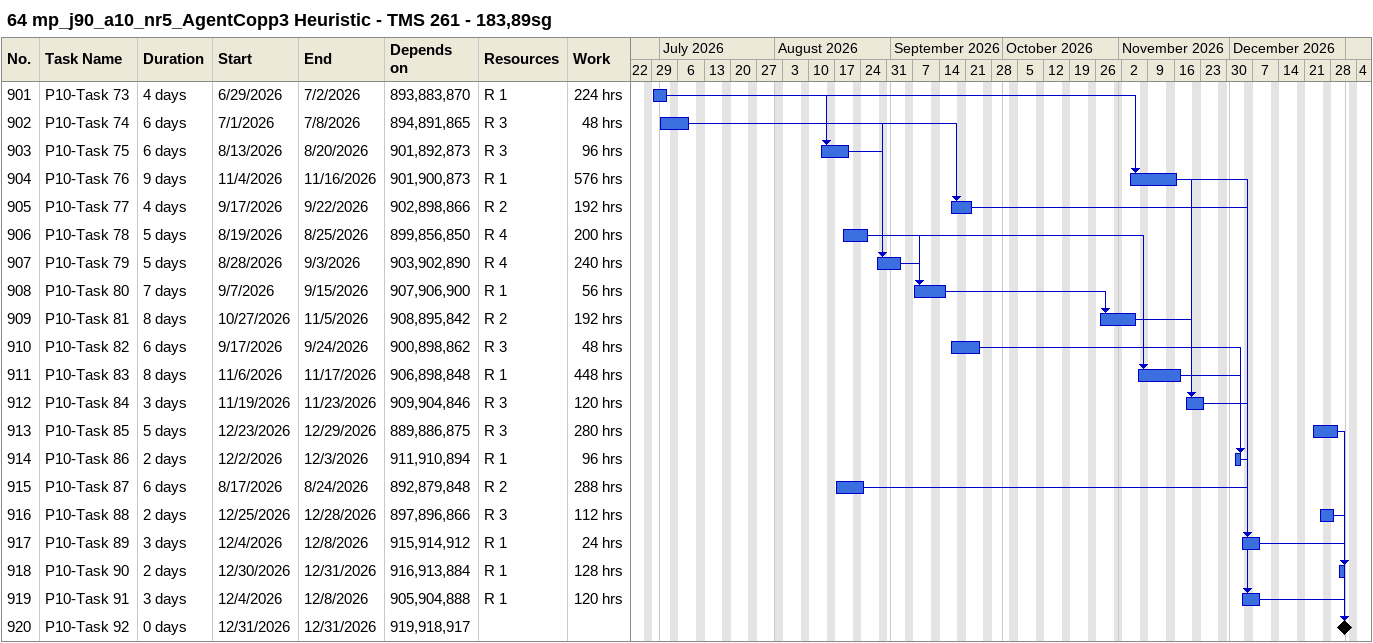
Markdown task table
64 mp_j90_a10_nr5_AgentCopp3 Heuristic - TMS 261 - 183,89sg

| ID | Task | Duration | Start | Finish | Predecessors | Resources | Work (h) |
|---|---|---|---|---|---|---|---|
| 901 | P10-Task 73 | 4d | 2026-06-29 | 2026-07-02 | 893, 883, 870 | R 1 | 224 |
| 902 | P10-Task 74 | 6d | 2026-07-01 | 2026-07-08 | 894, 891, 865 | R 3 | 48 |
| 903 | P10-Task 75 | 6d | 2026-08-13 | 2026-08-20 | 901, 892, 873 | R 3 | 96 |
| 904 | P10-Task 76 | 9d | 2026-11-04 | 2026-11-16 | 901, 900, 873 | R 1 | 576 |
| 905 | P10-Task 77 | 4d | 2026-09-17 | 2026-09-22 | 902, 898, 866 | R 2 | 192 |
| 906 | P10-Task 78 | 5d | 2026-08-19 | 2026-08-25 | 899, 856, 850 | R 4 | 200 |
| 907 | P10-Task 79 | 5d | 2026-08-28 | 2026-09-03 | 903, 902, 890 | R 4 | 240 |
| 908 | P10-Task 80 | 7d | 2026-09-07 | 2026-09-15 | 907, 906, 900 | R 1 | 56 |
| 909 | P10-Task 81 | 8d | 2026-10-27 | 2026-11-05 | 908, 895, 842 | R 2 | 192 |
| 910 | P10-Task 82 | 6d | 2026-09-17 | 2026-09-24 | 900, 898, 862 | R 3 | 48 |
| 911 | P10-Task 83 | 8d | 2026-11-06 | 2026-11-17 | 906, 898, 848 | R 1 | 448 |
| 912 | P10-Task 84 | 3d | 2026-11-19 | 2026-11-23 | 909, 904, 846 | R 3 | 120 |
| 913 | P10-Task 85 | 5d | 2026-12-23 | 2026-12-29 | 889, 886, 875 | R 3 | 280 |
| 914 | P10-Task 86 | 2d | 2026-12-02 | 2026-12-03 | 911, 910, 894 | R 1 | 96 |
| 915 | P10-Task 87 | 6d | 2026-08-17 | 2026-08-24 | 892, 879, 848 | R 2 | 288 |
| 916 | P10-Task 88 | 2d | 2026-12-25 | 2026-12-28 | 897, 896, 866 | R 3 | 112 |
| 917 | P10-Task 89 | 3d | 2026-12-04 | 2026-12-08 | 915, 914, 912 | R 1 | 24 |
| 918 | P10-Task 90 | 2d | 2026-12-30 | 2026-12-31 | 916, 913, 884 | R 1 | 128 |
| 919 | P10-Task 91 | 3d | 2026-12-04 | 2026-12-08 | 905, 904, 888 | R 1 | 120 |
| 920 | P10-Task 92 | 0d | 2026-12-31 | 2026-12-31 | 919, 918, 917 |  |  |
